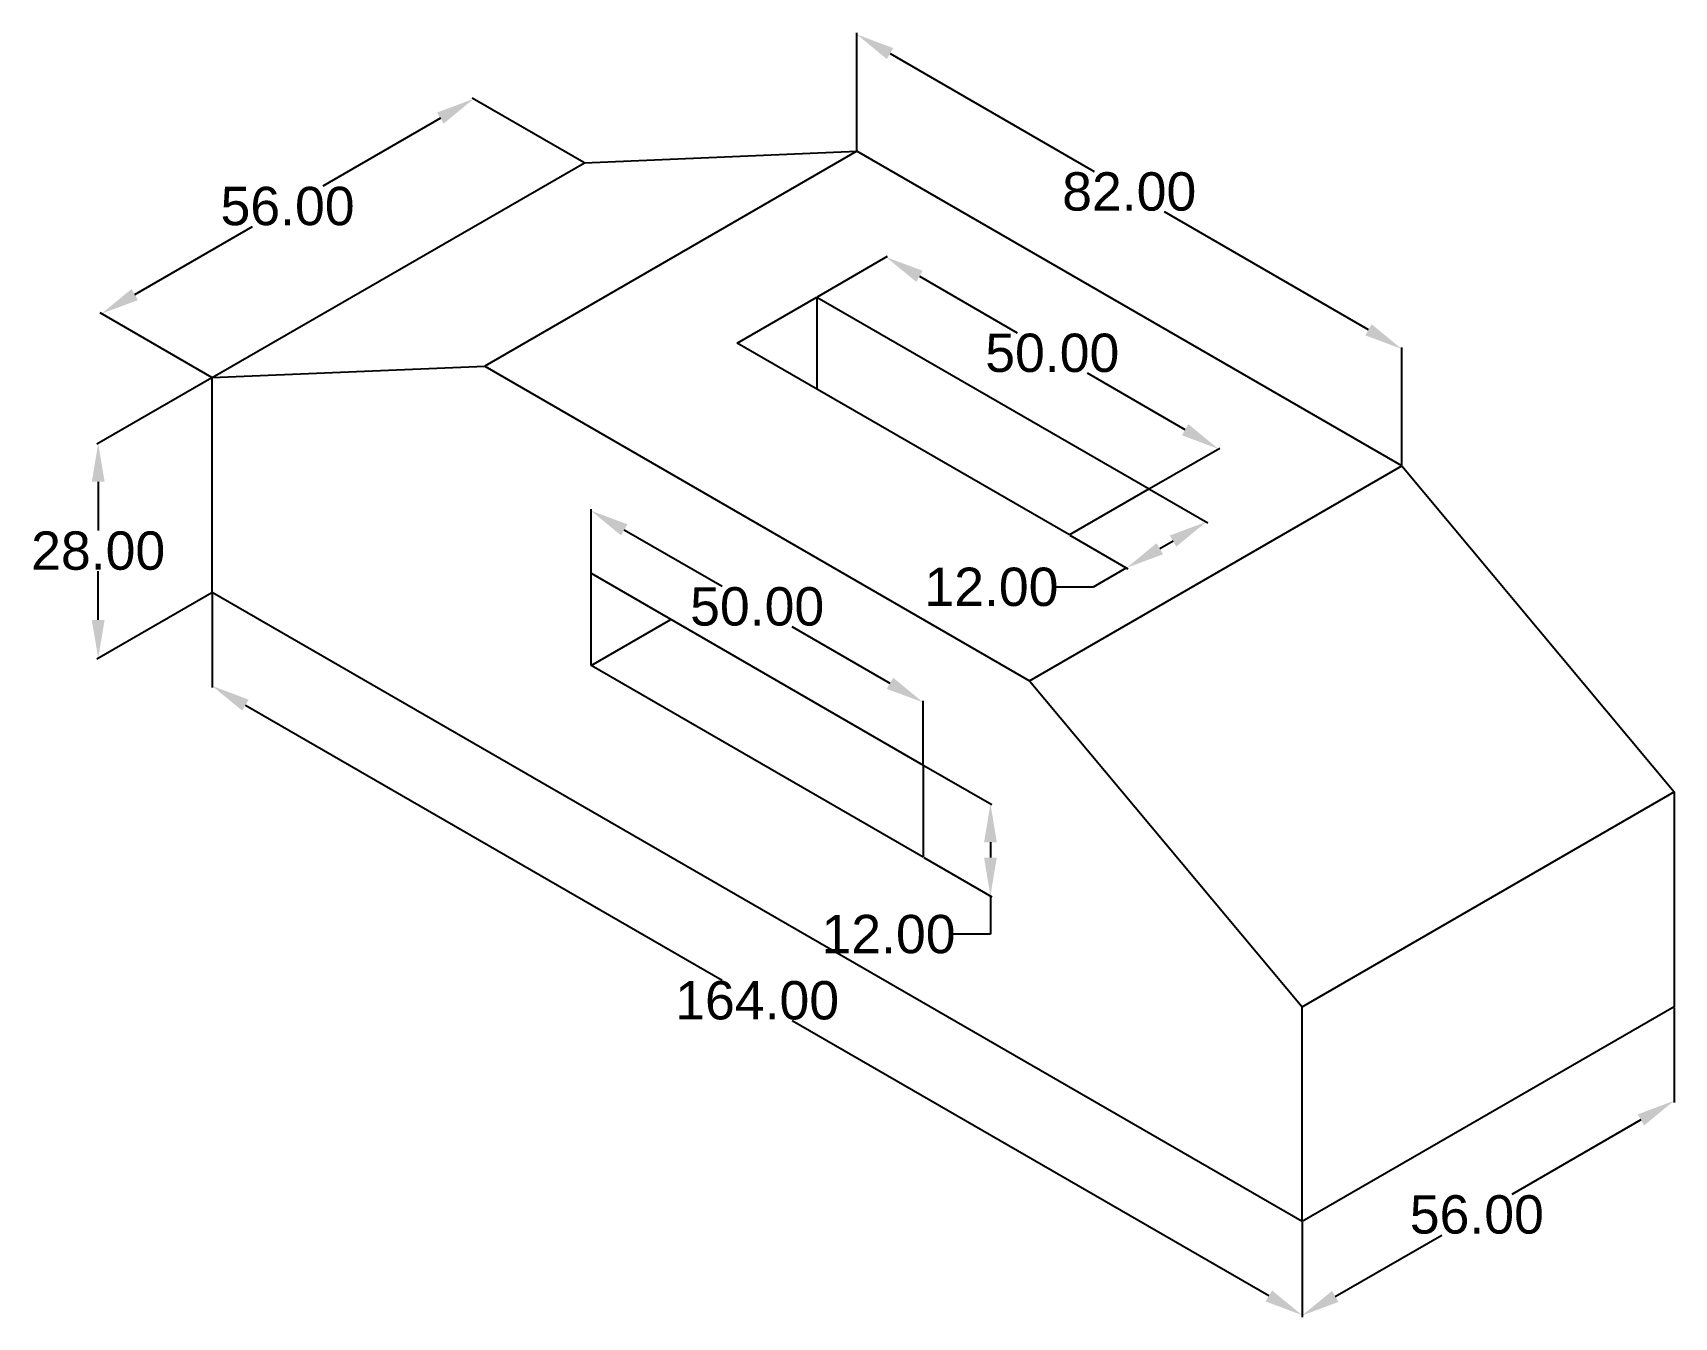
# Model space of a CAD drawing. Header units: inches. Extents: x 14 to 228, y 42 to 209.
import ezdxf

# ---------------------------------------------------------------- set-up
doc = ezdxf.new("R2010")
doc.units = ezdxf.units.IN
doc.header["$MEASUREMENT"] = 0
doc.styles.get("Standard").update_dxf_attribs({"font": 'arial.ttf'})
doc.dimstyles.get("Standard").update_dxf_attribs({"dimtxt": 5, "dimasz": 5, "dimexe": 0.18, "dimexo": 0.0625, "dimgap": 0.09, "dimtad": 0, "dimtih": 1, "dimtoh": 1, "dimzin": 0, "dimdsep": 46, "dimtxsty": 'Standard', "dimcen": 0.09, "dimclrd": 2, "dimclre": 2, "dimclrt": 2, "dimadec": 0, "dimazin": 0, "dimtfac": 1, "dimtofl": 0, "dimtmove": 0, "dimatfit": 3, "dimfxl": 1, "dimtfillclr": 2, "dimtolj": 1, "dimtzin": 0, "dimarcsym": 0})

# ---------------------------------------------------------------- blocks, each defined once
blk = doc.blocks.new('*D3')
at = {"color": 2, "lineweight": -2, "transparency": 16777216}
for p, q in [((227.62, 81.93), (227.62, 69.55)), ((223.29, 67.26), (206.47, 57.55)), ((179.12, 53.93), (179.12, 41.55)), ((183.45, 44.26), (197.32, 52.26))]:
    blk.add_line(p, q, dxfattribs=at)
at = {"color": 2, "transparency": 16777216}
for points in [[(222.87, 67.98), (223.7, 66.54), (227.62, 69.76)], [(183.03, 44.98), (183.87, 43.54), (179.12, 41.76)]]:
    blk.add_solid(points, dxfattribs=at)
at = {"layer": 'Defpoints', "color": 0, "transparency": 16777216}
for p in [(227.62, 82), (227.62, 69.76), (179.12, 54)]:
    blk.add_point(p, dxfattribs=at)
at = {"color": 2, "transparency": 16777216, "insert": (201.9, 54.91), "char_height": 5, "attachment_point": 5}
blk.add_mtext('\\A1;56.00', dxfattribs=at)
blk = doc.blocks.new('*D4')
at = {"color": 2, "lineweight": -2, "transparency": 16777216}
for p, q in [((37.09, 135.93), (37.09, 123.61)), ((41.42, 121.32), (103.53, 85.46)), ((174.79, 44.32), (112.68, 80.17)), ((179.12, 53.93), (179.12, 41.61))]:
    blk.add_line(p, q, dxfattribs=at)
at = {"color": 2, "transparency": 16777216}
for points in [[(41.84, 122.04), (41.01, 120.6), (37.09, 123.82)], [(175.21, 45.04), (174.37, 43.6), (179.12, 41.82)]]:
    blk.add_solid(points, dxfattribs=at)
at = {"layer": 'Defpoints', "color": 0, "transparency": 16777216}
for p in [(37.09, 136), (37.09, 123.82), (179.12, 54)]:
    blk.add_point(p, dxfattribs=at)
at = {"color": 2, "transparency": 16777216, "insert": (108.11, 82.82), "char_height": 5, "attachment_point": 5}
blk.add_mtext('\\A1;164.00', dxfattribs=at)
blk = doc.blocks.new('*D5')
at = {"color": 2, "lineweight": -2, "transparency": 16777216}
for p, q in [((37.03, 163.97), (22.05, 155.32)), ((22.23, 150.43), (22.23, 144.07)), ((22.23, 132.43), (22.23, 138.78)), ((37.03, 135.97), (22.05, 127.32))]:
    blk.add_line(p, q, dxfattribs=at)
at = {"color": 2, "transparency": 16777216}
for points in [[(21.4, 150.43), (23.07, 150.43), (22.23, 155.43)], [(21.4, 132.43), (23.07, 132.43), (22.23, 127.43)]]:
    blk.add_solid(points, dxfattribs=at)
at = {"layer": 'Defpoints', "color": 0, "transparency": 16777216}
for p in [(37.09, 164), (22.23, 155.43), (37.09, 136)]:
    blk.add_point(p, dxfattribs=at)
at = {"color": 2, "transparency": 16777216, "insert": (22.23, 141.43), "char_height": 5, "attachment_point": 5}
blk.add_mtext('\\A1;28.00', dxfattribs=at)
blk = doc.blocks.new('*D6')
at = {"color": 2, "lineweight": -2, "transparency": 16777216}
for p, q in [((85.53, 192.04), (70.98, 200.44)), ((66.83, 197.84), (51.49, 188.98)), ((26.99, 174.84), (42.33, 183.69)), ((37.03, 164.04), (22.48, 172.44))]:
    blk.add_line(p, q, dxfattribs=at)
at = {"color": 2, "transparency": 16777216}
for points in [[(66.41, 198.56), (67.25, 197.11), (71.16, 200.34)], [(26.58, 175.56), (27.41, 174.11), (22.66, 172.34)]]:
    blk.add_solid(points, dxfattribs=at)
at = {"layer": 'Defpoints', "color": 0, "transparency": 16777216}
for p in [(71.16, 200.34), (85.59, 192), (37.09, 164)]:
    blk.add_point(p, dxfattribs=at)
at = {"color": 2, "transparency": 16777216, "insert": (46.91, 186.34), "char_height": 5, "attachment_point": 5}
blk.add_mtext('\\A1;56.00', dxfattribs=at)
blk = doc.blocks.new('*D7')
at = {"color": 2, "lineweight": -2, "transparency": 16777216}
for p, q in [((121.1, 193.58), (121.1, 208.95)), ((125.43, 206.24), (152.03, 190.88)), ((187.78, 170.24), (161.18, 185.6)), ((192.11, 152.58), (192.11, 167.95))]:
    blk.add_line(p, q, dxfattribs=at)
at = {"color": 2, "transparency": 16777216}
for points in [[(125.84, 206.96), (125.01, 205.52), (121.1, 208.74)], [(188.2, 170.96), (187.36, 169.52), (192.11, 167.74)]]:
    blk.add_solid(points, dxfattribs=at)
at = {"layer": 'Defpoints', "color": 0, "transparency": 16777216}
for p in [(121.1, 193.5), (192.11, 167.74), (192.11, 152.5)]:
    blk.add_point(p, dxfattribs=at)
at = {"color": 2, "transparency": 16777216, "insert": (156.6, 188.24), "char_height": 5, "attachment_point": 5}
blk.add_mtext('\\A1;82.00', dxfattribs=at)
blk = doc.blocks.new('*D8')
at = {"color": 2, "lineweight": -2, "transparency": 16777216}
for p, q in [((159.26, 149.47), (166.83, 145.1)), ((148.87, 143.47), (156.43, 139.1)), ((162.32, 142.71), (160.58, 141.71)), ((156.25, 139.21), (151.92, 136.71)), ((151.92, 136.71), (146.92, 136.71))]:
    blk.add_line(p, q, dxfattribs=at)
at = {"color": 2, "transparency": 16777216}
for points in [[(161.9, 143.43), (162.73, 141.98), (166.65, 145.21)], [(160.17, 142.43), (161, 140.98), (156.25, 139.21)]]:
    blk.add_solid(points, dxfattribs=at)
at = {"layer": 'Defpoints', "color": 0, "transparency": 16777216}
for p in [(159.2, 149.5), (148.81, 143.5), (156.25, 139.21)]:
    blk.add_point(p, dxfattribs=at)
at = {"color": 2, "transparency": 16777216, "insert": (138.64, 136.71), "char_height": 5, "attachment_point": 5}
blk.add_mtext('\\A1;12.00', dxfattribs=at)
blk = doc.blocks.new('*D9')
at = {"color": 2, "lineweight": -2, "transparency": 16777216}
for p, q in [((115.96, 174.54), (125.1, 179.82)), ((129.25, 177.21), (142, 169.86)), ((163.89, 157.21), (151.15, 164.57)), ((159.26, 149.54), (168.4, 154.82))]:
    blk.add_line(p, q, dxfattribs=at)
at = {"color": 2, "transparency": 16777216}
for points in [[(129.67, 177.94), (128.84, 176.49), (124.92, 179.71)], [(164.31, 157.94), (163.48, 156.49), (168.22, 154.71)]]:
    blk.add_solid(points, dxfattribs=at)
at = {"layer": 'Defpoints', "color": 0, "transparency": 16777216}
for p in [(124.92, 179.71), (115.9, 174.5), (159.2, 149.5)]:
    blk.add_point(p, dxfattribs=at)
at = {"color": 2, "transparency": 16777216, "insert": (146.57, 167.21), "char_height": 5, "attachment_point": 5}
blk.add_mtext('\\A1;50.00', dxfattribs=at)
blk = doc.blocks.new('*D10')
at = {"color": 2, "lineweight": -2, "transparency": 16777216}
for p, q in [((129.82, 113.47), (138.69, 108.35)), ((138.51, 103.45), (138.51, 101.45)), ((129.82, 101.47), (138.69, 96.35)), ((138.51, 96.45), (138.51, 91.45)), ((138.51, 91.45), (133.51, 91.45))]:
    blk.add_line(p, q, dxfattribs=at)
at = {"color": 2, "transparency": 16777216}
for points in [[(137.68, 103.45), (139.34, 103.45), (138.51, 108.45)], [(137.68, 101.45), (139.34, 101.45), (138.51, 96.45)]]:
    blk.add_solid(points, dxfattribs=at)
at = {"layer": 'Defpoints', "color": 0, "transparency": 16777216}
for p in [(129.76, 113.5), (129.76, 101.5), (138.51, 96.45)]:
    blk.add_point(p, dxfattribs=at)
at = {"color": 2, "transparency": 16777216, "insert": (125.23, 91.45), "char_height": 5, "attachment_point": 5}
blk.add_mtext('\\A1;12.00', dxfattribs=at)
blk = doc.blocks.new('*D11')
at = {"color": 2, "lineweight": -2, "transparency": 16777216}
for p, q in [((86.46, 138.58), (86.46, 146.87)), ((90.79, 144.16), (103.53, 136.81)), ((125.43, 124.16), (112.68, 131.52)), ((129.76, 113.58), (129.76, 121.87))]:
    blk.add_line(p, q, dxfattribs=at)
at = {"color": 2, "transparency": 16777216}
for points in [[(91.2, 144.89), (90.37, 143.44), (86.46, 146.66)], [(125.84, 124.89), (125.01, 123.44), (129.76, 121.66)]]:
    blk.add_solid(points, dxfattribs=at)
at = {"layer": 'Defpoints', "color": 0, "transparency": 16777216}
for p in [(86.46, 138.5), (129.76, 121.66), (129.76, 113.5)]:
    blk.add_point(p, dxfattribs=at)
at = {"color": 2, "transparency": 16777216, "insert": (108.11, 134.16), "char_height": 5, "attachment_point": 5}
blk.add_mtext('\\A1;50.00', dxfattribs=at)

msp = doc.modelspace()

# ---------------------------------------------------------------- linework, layer by layer
for p, q in [((121.097, 193.504), (72.599, 165.504)), ((85.59, 192.004), (121.097, 193.504)), ((192.111, 152.504), (121.097, 193.504)), ((37.092, 164.004), (85.59, 192.004)), ((105.508, 168.504), (115.901, 174.504)), ((115.901, 174.504), (159.202, 149.504)), ((115.901, 174.504), (115.901, 162.504)), ((148.809, 143.504), (105.508, 168.504)), ((37.092, 164.004), (72.599, 165.504)), ((72.599, 165.504), (143.613, 124.504)), ((37.092, 136.004), (37.092, 164.004)), ((143.613, 124.504), (192.111, 152.504)), ((192.111, 152.504), (227.618, 110.004)), ((159.202, 149.504), (148.809, 143.504)), ((86.456, 126.504), (86.456, 138.504)), ((86.456, 138.504), (129.757, 113.504)), ((179.12, 54.004), (37.092, 136.004)), ((86.456, 126.504), (96.848, 132.504)), ((129.757, 101.504), (86.456, 126.504)), ((143.613, 124.504), (179.12, 82.004)), ((129.757, 113.504), (129.757, 101.504)), ((179.12, 82.004), (227.618, 110.004)), ((227.618, 110.004), (227.618, 82.004)), ((179.12, 54.004), (179.12, 82.004)), ((227.618, 82.004), (179.12, 54.004))]:
    msp.add_line(p, q)

# ---------------------------------------------------------------- dimensions: what is measured, and where the dimension line sits
for p1, p2, distance, picture, middle in [((121.097, 193.504), (192.111, 152.504), 13.194, '*D7', (156.604, 188.24)), ((37.092, 164.004), (85.59, 192.004), 14.429, '*D6', (46.912, 186.335)), ((159.202, 149.504), (115.901, 174.504), -9.023, '*D9', (146.574, 167.214)), ((159.202, 149.504), (148.809, 143.504), 7.445, '*D8', (138.642, 136.706)), ((86.456, 138.504), (129.757, 113.504), 7.066, '*D11', (108.106, 134.164)), ((179.12, 54.004), (37.092, 136.004), 10.554, '*D4', (108.106, 82.817))]:
    dim = msp.add_aligned_dim(p1=p1, p2=p2, distance=distance, dimstyle='Standard')
    dim.commit()
    dim.dimension.update_dxf_attribs({"geometry": picture, "text_midpoint": middle})
for base, p1, p2, picture, middle in [((22.232, 155.425), (37.092, 136.004), (37.092, 164.004), '*D5', (22.232, 141.425)), ((138.511, 96.45), (129.757, 113.504), (129.757, 101.504), '*D10', (125.228, 91.45))]:
    dim = msp.add_linear_dim(base=base, p1=p1, p2=p2, angle=90, dimstyle='Standard')
    dim.commit()
    dim.dimension.update_dxf_attribs({"geometry": picture, "text_midpoint": middle})
dim = msp.add_linear_dim(base=(227.618, 69.759), p1=(179.12, 54.004), p2=(227.618, 82.004), angle=30, dimstyle='Standard')
dim.commit()
dim.dimension.update_dxf_attribs({"geometry": '*D3', "text_midpoint": (201.895, 54.908), "dimtype": 161})

doc.saveas('drawing.dxf')
